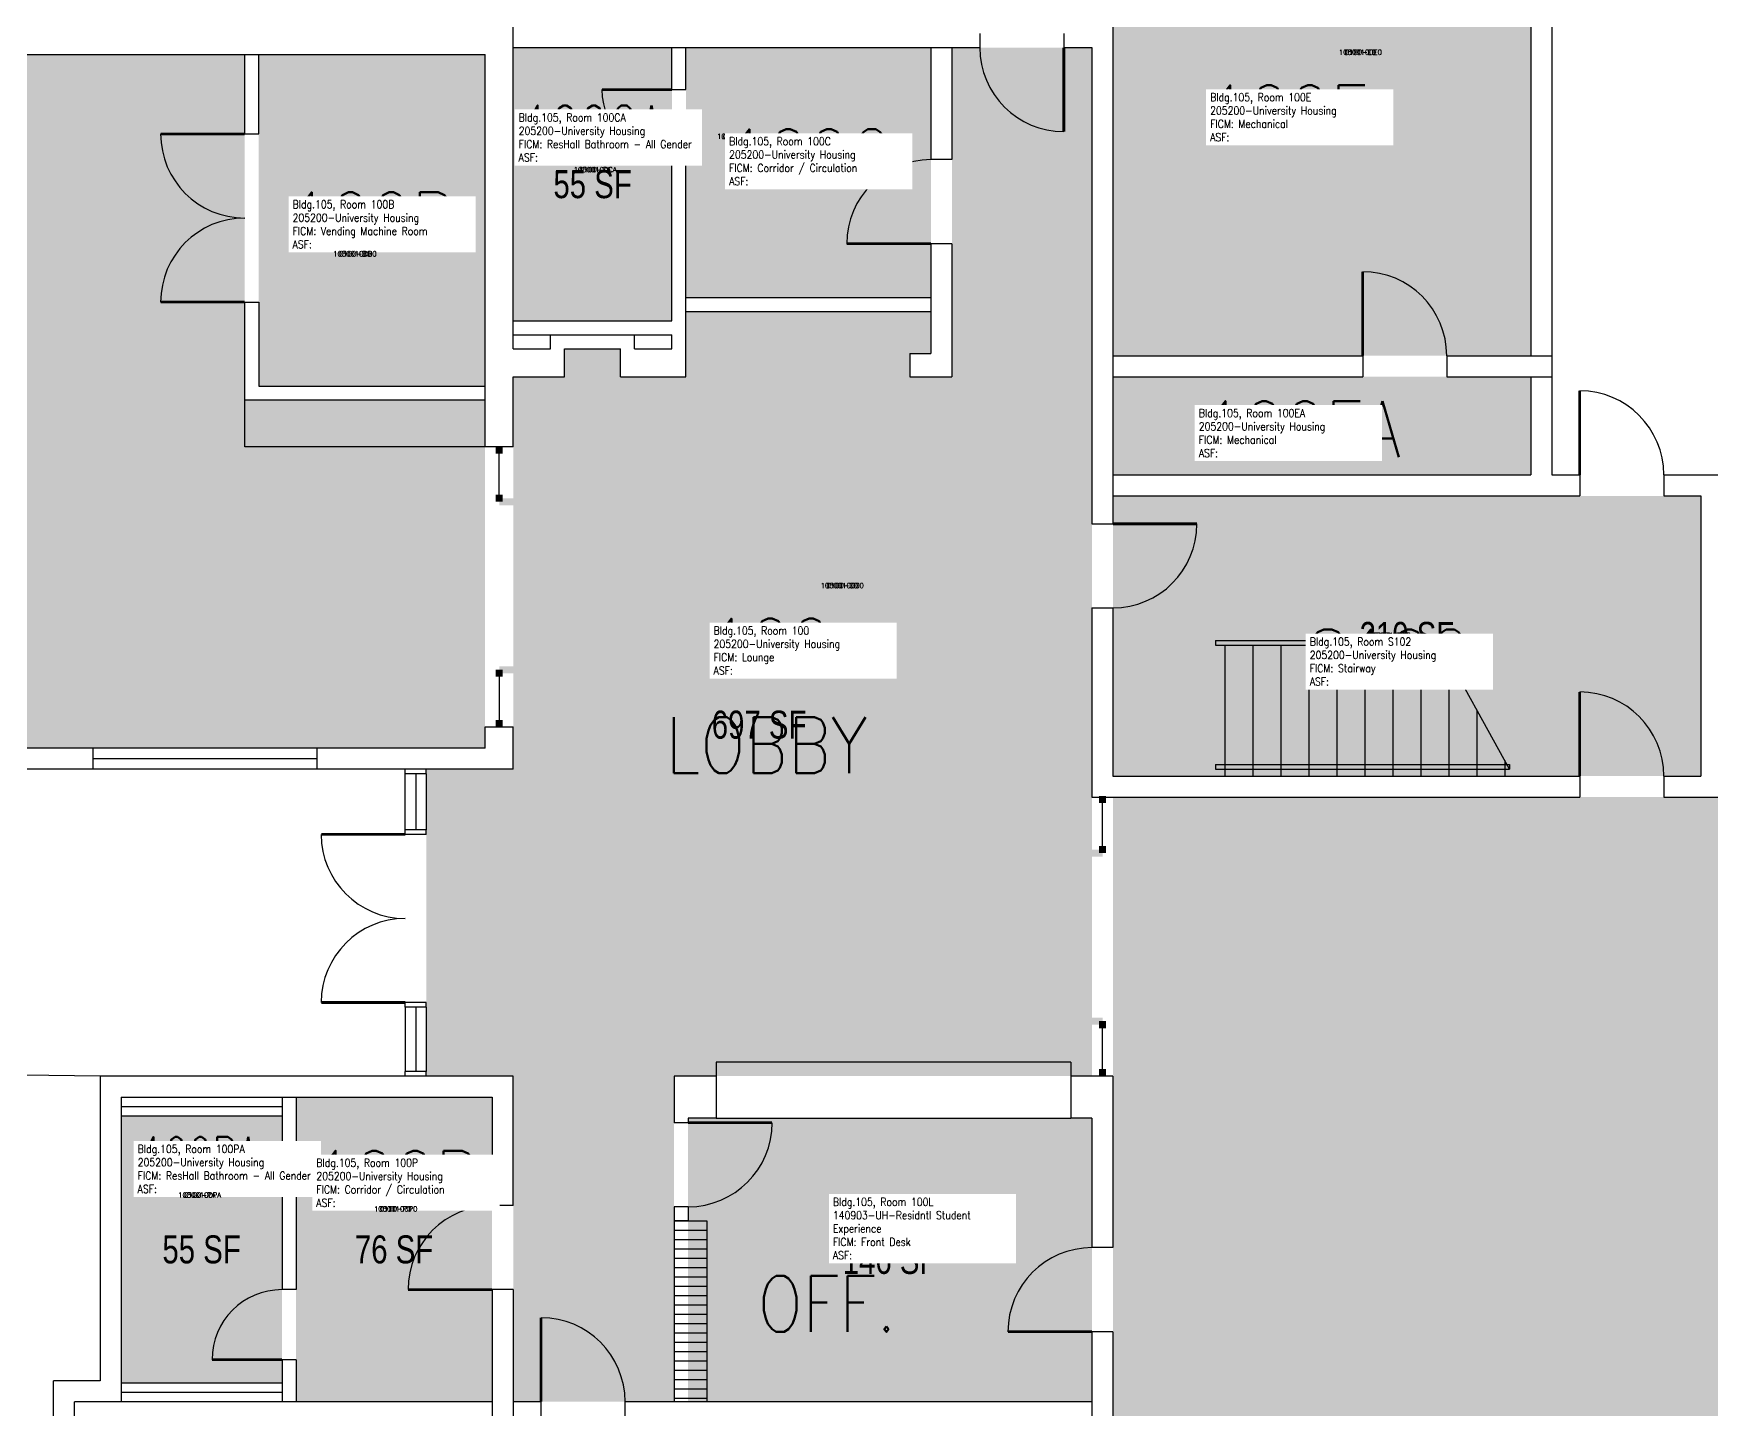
# Model space of a CAD drawing. Header units: inches. Extents: x -1429 to 1655, y -551 to 4832.
# Drawn here: x -9 to 710, y 1502 to 2091 of the extents above; entities that cross this region are included whole.
import ezdxf
from ezdxf.enums import TextEntityAlignment as Align

# ---------------------------------------------------------------- set-up
doc = ezdxf.new("R2010")
doc.units = ezdxf.units.IN
doc.header["$LTSCALE"] = 0.25
doc.header["$MEASUREMENT"] = 0
doc.layers.get('0').update_dxf_attribs({"linetype": 'CONTINUOUS'})
for name, color, linetype in [('A-DOOR', 2, 'CONTINUOUS'), ('A-FLOR', 3, 'CONTINUOUS'), ('A-GLAZ', 1, 'CONTINUOUS'), ('A-GLAZ-SILL', 2, 'CONTINUOUS'), ('A-IDEN-ICON', 4, 'CONTINUOUS'), ('A-IDEN-RNUM', 7, 'CONTINUOUS'), ('A-IDEN-SNUM', 4, 'CONTINUOUS'), ('A-IDEN-TEXT', 4, 'CONTINUOUS'), ('A-IDEN-VNUM', 4, 'CONTINUOUS'), ('A-SITE', 3, 'CONTINUOUS'), ('A-WALL', 5, 'CONTINUOUS'), ('AREA-TEXT', 3, 'CONTINUOUS'), ('Rooms-Category-Color', 7, 'CONTINUOUS'), ('Rooms-College-Color', 7, 'CONTINUOUS'), ('Rooms-Department-Color', 7, 'CONTINUOUS'), ('Rooms-Division-Color', 7, 'CONTINUOUS'), ('Rooms-Information', 7, 'CONTINUOUS')]:
    doc.layers.add(name, color=color, linetype=linetype)
doc.styles.add('AREA', font='arial.ttf', dxfattribs={"width": 0.75, "height": 12})
doc.styles.add('ROOMSNUMBER', font='SIMPLEX.shx', dxfattribs={"height": 0.18})
doc.styles.add('ROOMVNUMBER', font='simplex.shx', dxfattribs={"width": 0.85})

# ---------------------------------------------------------------- blocks, each defined once
blk = doc.blocks.new('Cpmen')
at = {"color": 0, "linetype": 'ByBlock', "const_width": 0.015}
for points in [[(0.055, 0.01), (0.055, 0.05), (0.015, 0.05)], [(0.0151, 0.0101), (0.055, 0.05)]]:
    blk.add_lwpolyline(points, dxfattribs=at)
blk.add_lwpolyline([(-0.0575, -0.02, 1), (0.0275, -0.02, 1)], format="xyb", close=True, dxfattribs=at)
blk = doc.blocks.new('Cpwomen')
at = {"color": 0, "linetype": 'ByBlock', "const_width": 0.015}
blk.add_lwpolyline([(-0.0375, 0, 1), (0.0475, 0, 1)], format="xyb", close=True, dxfattribs=at)
for points in [[(0.005, -0.04), (0.005, -0.1)], [(-0.025, -0.07), (0.035, -0.07)]]:
    blk.add_lwpolyline(points, dxfattribs=at)

msp = doc.modelspace()

# ---------------------------------------------------------------- hatches: boundary and pattern name
at = {"layer": 'Rooms-Category-Color', "true_color": 0xadadad}
for points in [[(633, 2249), (453.96, 2249), (453.96, 1953.01), (633, 1953.01), (633, 2122)], [(375.96, 2085), (271.04, 2085), (271.04, 1978), (375.96, 1978)], [(633, 1944.01), (453.96, 1944.01), (453.96, 1902), (633, 1902)], [(705.92, 1893), (453.96, 1893), (453.96, 1773), (705.92, 1773)], [(187.96, 1635.5), (103.96, 1635.5), (103.96, 1505), (187.96, 1505)]]:
    msp.add_hatch(color=253, dxfattribs=at).paths.add_polyline_path(points)
at = {"layer": 'Rooms-Category-Color', "true_color": 0x728ef3}
for points in [[(444.96, 2085), (384.96, 2085), (384.96, 2001), (384.96, 1944), (366.96, 1944), (366.96, 1954), (375.96, 1954), (375.96, 1972), (271.04, 1972), (271.04, 1944), (243.02, 1944), (243.02, 1956), (219.02, 1956), (219.02, 1944), (197, 1944), (197, 1938), (197, 1776), (159.75, 1776), (159.75, 1644.5), (197, 1644.5), (197, 1553), (196.98, 1505), (256.96, 1505), (265.96, 1505), (265.96, 1644.5), (283.96, 1644.5), (444.96, 1644.5), (444.96, 1764), (444.96, 1881)], [(265.04, 2085), (197, 2085), (197, 1968), (265.04, 1968)], [(81.96, 1934), (81.97, 2082.03), (-385, 2082.14), (-385.07, 1785.14), (-243.07, 1785.11), (-147.07, 1785.08), (-113.07, 1785.07), (-17.07, 1785.05), (16.93, 1785.04), (112.93, 1785.02), (184.93, 1785), (184.96, 1933.97)], [(185, 2082), (87.99, 2082.02), (87.96, 1940), (184.96, 1939.98), (184.97, 1949)], [(1060, 1764), (714.92, 1764), (454, 1764), (454, 1571), (454, 1535), (454, 1476), (1060, 1476)], [(97.96, 1627.53), (29, 1627.53), (29, 1512.99), (97.96, 1512.99)], [(445, 1526), (445, 1598), (445, 1626.5), (271.96, 1626.5), (271.96, 1505), (445, 1505)]]:
    msp.add_hatch(color=171, dxfattribs=at).paths.add_polyline_path(points)
at = {"layer": 'Rooms-College-Color', "true_color": 0xadadad}
for points in [[(633, 2249), (453.96, 2249), (453.96, 1953.01), (633, 1953.01), (633, 2122)], [(444.96, 2085), (384.96, 2085), (384.96, 2001), (384.96, 1944), (366.96, 1944), (366.96, 1954), (375.96, 1954), (375.96, 1972), (271.04, 1972), (271.04, 1944), (243.02, 1944), (243.02, 1956), (219.02, 1956), (219.02, 1944), (197, 1944), (197, 1938), (197, 1776), (159.75, 1776), (159.75, 1644.5), (197, 1644.5), (197, 1553), (196.98, 1505), (256.96, 1505), (265.96, 1505), (265.96, 1644.5), (283.96, 1644.5), (444.96, 1644.5), (444.96, 1764), (444.96, 1881)], [(265.04, 2085), (197, 2085), (197, 1968), (265.04, 1968)], [(375.96, 2085), (271.04, 2085), (271.04, 1978), (375.96, 1978)], [(81.96, 1934), (81.97, 2082.03), (-385, 2082.14), (-385.07, 1785.14), (-243.07, 1785.11), (-147.07, 1785.08), (-113.07, 1785.07), (-17.07, 1785.05), (16.93, 1785.04), (112.93, 1785.02), (184.93, 1785), (184.96, 1933.97)], [(185, 2082), (87.99, 2082.02), (87.96, 1940), (184.96, 1939.98), (184.97, 1949)], [(633, 1944.01), (453.96, 1944.01), (453.96, 1902), (633, 1902)], [(705.92, 1893), (453.96, 1893), (453.96, 1773), (705.92, 1773)], [(1060, 1764), (714.92, 1764), (454, 1764), (454, 1571), (454, 1535), (454, 1476), (1060, 1476)], [(187.96, 1635.5), (103.96, 1635.5), (103.96, 1505), (187.96, 1505)], [(97.96, 1627.53), (29, 1627.53), (29, 1512.99), (97.96, 1512.99)], [(445, 1526), (445, 1598), (445, 1626.5), (271.96, 1626.5), (271.96, 1505), (445, 1505)]]:
    msp.add_hatch(color=253, dxfattribs=at).paths.add_polyline_path(points)
at = {"layer": 'Rooms-Department-Color', "true_color": 0xacacac}
for points in [[(633, 2249), (453.96, 2249), (453.96, 1953.01), (633, 1953.01), (633, 2122)], [(375.96, 2085), (271.04, 2085), (271.04, 1978), (375.96, 1978)], [(633, 1944.01), (453.96, 1944.01), (453.96, 1902), (633, 1902)], [(705.92, 1893), (453.96, 1893), (453.96, 1773), (705.92, 1773)], [(187.96, 1635.5), (103.96, 1635.5), (103.96, 1505), (187.96, 1505)]]:
    msp.add_hatch(color=253, dxfattribs=at).paths.add_polyline_path(points)
at = {"layer": 'Rooms-Department-Color', "true_color": 0x604aed}
for points in [[(444.96, 2085), (384.96, 2085), (384.96, 2001), (384.96, 1944), (366.96, 1944), (366.96, 1954), (375.96, 1954), (375.96, 1972), (271.04, 1972), (271.04, 1944), (243.02, 1944), (243.02, 1956), (219.02, 1956), (219.02, 1944), (197, 1944), (197, 1938), (197, 1776), (159.75, 1776), (159.75, 1644.5), (197, 1644.5), (197, 1553), (196.98, 1505), (256.96, 1505), (265.96, 1505), (265.96, 1644.5), (283.96, 1644.5), (444.96, 1644.5), (444.96, 1764), (444.96, 1881)], [(265.04, 2085), (197, 2085), (197, 1968), (265.04, 1968)], [(81.96, 1934), (81.97, 2082.03), (-385, 2082.14), (-385.07, 1785.14), (-243.07, 1785.11), (-147.07, 1785.08), (-113.07, 1785.07), (-17.07, 1785.05), (16.93, 1785.04), (112.93, 1785.02), (184.93, 1785), (184.96, 1933.97)], [(185, 2082), (87.99, 2082.02), (87.96, 1940), (184.96, 1939.98), (184.97, 1949)], [(1060, 1764), (714.92, 1764), (454, 1764), (454, 1571), (454, 1535), (454, 1476), (1060, 1476)], [(97.96, 1627.53), (29, 1627.53), (29, 1512.99), (97.96, 1512.99)], [(445, 1526), (445, 1598), (445, 1626.5), (271.96, 1626.5), (271.96, 1505), (445, 1505)]]:
    msp.add_hatch(color=173, dxfattribs=at).paths.add_polyline_path(points)
at = {"layer": 'Rooms-Division-Color', "true_color": 0xadadad}
for points in [[(633, 2249), (453.96, 2249), (453.96, 1953.01), (633, 1953.01), (633, 2122)], [(375.96, 2085), (271.04, 2085), (271.04, 1978), (375.96, 1978)], [(633, 1944.01), (453.96, 1944.01), (453.96, 1902), (633, 1902)], [(705.92, 1893), (453.96, 1893), (453.96, 1773), (705.92, 1773)], [(187.96, 1635.5), (103.96, 1635.5), (103.96, 1505), (187.96, 1505)]]:
    msp.add_hatch(color=253, dxfattribs=at).paths.add_polyline_path(points)
at = {"layer": 'Rooms-Division-Color', "true_color": 0x604aed}
for points in [[(444.96, 2085), (384.96, 2085), (384.96, 2001), (384.96, 1944), (366.96, 1944), (366.96, 1954), (375.96, 1954), (375.96, 1972), (271.04, 1972), (271.04, 1944), (243.02, 1944), (243.02, 1956), (219.02, 1956), (219.02, 1944), (197, 1944), (197, 1938), (197, 1776), (159.75, 1776), (159.75, 1644.5), (197, 1644.5), (197, 1553), (196.98, 1505), (256.96, 1505), (265.96, 1505), (265.96, 1644.5), (283.96, 1644.5), (444.96, 1644.5), (444.96, 1764), (444.96, 1881)], [(265.04, 2085), (197, 2085), (197, 1968), (265.04, 1968)], [(81.96, 1934), (81.97, 2082.03), (-385, 2082.14), (-385.07, 1785.14), (-243.07, 1785.11), (-147.07, 1785.08), (-113.07, 1785.07), (-17.07, 1785.05), (16.93, 1785.04), (112.93, 1785.02), (184.93, 1785), (184.96, 1933.97)], [(185, 2082), (87.99, 2082.02), (87.96, 1940), (184.96, 1939.98), (184.97, 1949)], [(1060, 1764), (714.92, 1764), (454, 1764), (454, 1571), (454, 1535), (454, 1476), (1060, 1476)], [(97.96, 1627.53), (29, 1627.53), (29, 1512.99), (97.96, 1512.99)], [(445, 1526), (445, 1598), (445, 1626.5), (271.96, 1626.5), (271.96, 1505), (445, 1505)]]:
    msp.add_hatch(color=173, dxfattribs=at).paths.add_polyline_path(points)

# ---------------------------------------------------------------- linework, layer by layer
at = {"layer": 'A-DOOR'}
for points, const_width in [([(432.96, 2085), (432.96, 2049)], 1.2), ([(265.04, 2067), (235.04, 2067)], 1.2), ([(81.96, 2048), (45.96, 2047.99)], 1.2), ([(375.96, 2001), (339.96, 2001)], 1.2), ([(561, 1953.01), (561, 1989.01)], 1.2), ([(81.96, 1976), (45.96, 1976.01)], 1.2), ([(654, 1902), (654, 1938)], 1.2), ([(191, 1914), (191, 1911)], 3), ([(191, 1890.5), (191, 1893.5)], 3), ([(453.96, 1881), (489.96, 1881)], 1.2), ([(191, 1818.5), (191, 1815.5)], 3), ([(654, 1773), (654, 1809)], 1.2), ([(191, 1794), (191, 1797)], 3), ([(449.51, 1764.5), (449.51, 1761.5)], 3), ([(150.75, 1747.99), (114.75, 1747.99)], 1.2), ([(449.51, 1740), (449.51, 1743)], 3), ([(150.75, 1675.99), (114.75, 1675.99)], 1.2), ([(449.51, 1665), (449.51, 1668)], 3), ([(449.51, 1644.5), (449.51, 1647.5)], 3), ([(271.96, 1624.5), (307.96, 1624.5)], 1.2), ([(187.96, 1553), (151.96, 1553)], 1.2), ([(208.96, 1505), (208.96, 1541)], 1.2), ([(445, 1535), (409, 1535)], 1.2), ([(97.96, 1523), (67.96, 1523)], 1.2)]:
    msp.add_lwpolyline(points, dxfattribs=dict(at, const_width=const_width))
for points in [[(191, 1890.5, 3, 3, 0), (197, 1890.5, 0, 0, 0), (221, 1890.5, 3, 3, 0), (227, 1890.5, 0, 0, -0.414214), (191, 1854.5, 0, 0, -1.337225)], [(191, 1818.5, 3, 3, 0), (197, 1818.5, 0, 0, 0), (221, 1818.5, 3, 3, 0), (227, 1818.5, 0, 0, 0.414214), (191, 1854.5, 0, 0, 1.337225)], [(449.51, 1740, 3, 3, 0), (443.51, 1740, 0, 0, 0), (419.51, 1740, 3, 3, 0), (413.51, 1740, 0, 0, 0.414214), (449.51, 1704, 0, 0, 1.337225)], [(449.51, 1668, 3, 3, 0), (443.51, 1668, 0, 0, 0), (419.51, 1668, 3, 3, 0), (413.51, 1668, 0, 0, -0.414214), (449.51, 1704, 0, 0, -1.337225)]]:
    msp.add_lwpolyline(points, format="xyseb", dxfattribs=at)
for centre, radius, start, end in [((432.96, 2085), 36, 180, 270), ((265.04, 2067), 30, 180, 270), ((81.96, 2048), 36, 180.01419, 270.01419), ((375.96, 2001), 36, 90, 180), ((81.96, 1976), 36, 89.98581, 179.98581), ((561, 1953.01), 36, 360, 90), ((654, 1902), 36, 360, 90), ((453.96, 1881), 36, 270, 360), ((654, 1773), 36, 360, 90), ((150.75, 1747.99), 36, 180, 270), ((150.75, 1675.99), 36, 90, 180), ((271.96, 1624.5), 36, 270, 360), ((187.96, 1553), 36, 90, 180), ((445, 1535), 36, 90, 180), ((97.96, 1523), 30, 90, 180), ((208.96, 1505), 36, 360, 90)]:
    msp.add_arc(centre, radius, start, end, dxfattribs=at)
at = {"layer": 'A-FLOR'}
for p, q in [((81.96, 1914), (81.96, 1934)), ((184.96, 1914), (81.96, 1914)), ((497.96, 1831.04), (593.54, 1831.04)), ((497.96, 1831.04), (497.96, 1829.04)), ((497.96, 1829.04), (594.65, 1829.04)), ((501.96, 1829.04), (501.96, 1773)), ((501.96, 1829.04), (592.13, 1829.04)), ((513.96, 1829.04), (513.96, 1773)), ((525.96, 1829.04), (525.96, 1773)), ((537.96, 1829.04), (537.96, 1773)), ((549.96, 1829.04), (549.96, 1773)), ((561.96, 1829.04), (561.96, 1773)), ((573.96, 1829.04), (573.96, 1773)), ((585.96, 1829.04), (585.96, 1773)), ((623.96, 1776), (593.54, 1831.04)), ((597.96, 1823.05), (597.96, 1773)), ((609.96, 1801.34), (609.96, 1773)), ((497.96, 1778), (623.96, 1778)), ((497.96, 1778), (497.96, 1776)), ((497.96, 1776), (623.96, 1776)), ((621.96, 1779.63), (621.96, 1773)), ((623.96, 1778), (623.96, 1776)), ((283.96, 1650.5), (283.96, 1644.5)), ((436, 1650.5), (283.96, 1650.5)), ((436, 1650.5), (436, 1644.5)), ((283.96, 1626.5), (436, 1626.5)), ((265.96, 1582.5), (265.96, 1505)), ((265.96, 1582.5), (279.96, 1582.5)), ((279.96, 1582.5), (279.96, 1505)), ((265.96, 1578.5), (279.96, 1578.5)), ((265.96, 1574.5), (279.96, 1574.5)), ((265.96, 1570.51), (279.96, 1570.51)), ((265.96, 1566.51), (279.96, 1566.51)), ((265.96, 1562.52), (279.96, 1562.52)), ((265.96, 1558.52), (279.96, 1558.52)), ((265.96, 1554.52), (279.96, 1554.52)), ((265.96, 1550.53), (279.96, 1550.53)), ((265.96, 1546.53), (279.96, 1546.53)), ((265.96, 1542.54), (279.96, 1542.54)), ((265.96, 1538.54), (279.96, 1538.54)), ((265.96, 1534.54), (279.96, 1534.54)), ((265.96, 1530.55), (279.96, 1530.55)), ((265.96, 1526.55), (279.96, 1526.55)), ((265.96, 1522.56), (279.96, 1522.56)), ((265.96, 1518.56), (279.96, 1518.56)), ((265.96, 1514.56), (279.96, 1514.56)), ((265.96, 1510.57), (279.96, 1510.57)), ((265.96, 1506.57), (279.96, 1506.57))]:
    msp.add_line(p, q, dxfattribs=at)
at = {"layer": 'A-GLAZ'}
for p, q in [((191, 1893.5), (191, 1911)), ((191, 1815.5), (191, 1797)), ((17, 1780.5), (113, 1780.5)), ((155.25, 1774), (155.25, 1750)), ((449.51, 1743), (449.51, 1761.5)), ((155.25, 1673.99), (155.25, 1646.5)), ((449.51, 1647.5), (449.51, 1666))]:
    msp.add_line(p, q, dxfattribs=at)
at = {"layer": 'A-GLAZ-SILL'}
for p, q in [((113, 1785), (17, 1785)), ((113, 1776), (17, 1776)), ((150.75, 1750), (150.75, 1774)), ((159.75, 1774), (159.75, 1750)), ((150.75, 1673.99), (150.75, 1646.5)), ((159.75, 1673.99), (159.75, 1646.5))]:
    msp.add_line(p, q, dxfattribs=at)
at = {"layer": 'A-SITE'}
msp.add_line((20, 1644.5), (-351, 1649), dxfattribs=at)
at = {"layer": 'A-WALL'}
for p, q in [((453.96, 2195.2), (453.96, 1881)), ((197, 1956), (197, 2122)), ((633, 2097.97), (633, 1953.01)), ((642, 2097.97), (642, 1953.01)), ((197, 2085), (396.96, 2085)), ((265.04, 2067), (265.04, 2085)), ((271.04, 2067), (271.04, 2085)), ((375.96, 2085), (375.96, 2037)), ((384.96, 2085), (384.96, 2037)), ((396.96, 2091), (396.96, 2085)), ((432.96, 2091), (432.96, 2085)), ((432.96, 2085), (444.96, 2085)), ((444.96, 2085), (444.96, 1881)), ((-385, 2082), (185, 2082)), ((81.96, 2048), (81.97, 2082.03)), ((87.96, 2048), (87.97, 2082.02)), ((184.96, 1914), (185, 2082)), ((265.04, 2067), (271.04, 2067)), ((81.96, 2048), (87.96, 2048)), ((265.04, 1968), (265.04, 2037)), ((265.04, 2037), (271.04, 2037)), ((271.04, 1944), (271.04, 2037)), ((384.96, 2037), (375.96, 2037)), ((384.96, 2001), (375.96, 2001)), ((375.96, 2001), (375.96, 1954)), ((384.96, 2001), (384.96, 1944)), ((271.04, 1978), (375.96, 1978)), ((81.96, 1934), (81.96, 1976)), ((81.96, 1976), (87.96, 1976)), ((87.96, 1976), (87.96, 1940)), ((271.04, 1972), (375.96, 1972)), ((197, 1968), (265.04, 1968)), ((197, 1962), (265.04, 1962)), ((197, 1956), (213.02, 1956)), ((213.02, 1956), (213.02, 1962)), ((219.02, 1944), (219.02, 1956)), ((219.02, 1956), (243.02, 1956)), ((243.02, 1944), (243.02, 1956)), ((249.02, 1956), (249.02, 1962)), ((249.02, 1956), (265.04, 1956)), ((265.04, 1956), (265.04, 1962)), ((366.96, 1954), (375.96, 1954)), ((366.96, 1954), (366.96, 1944)), ((453.96, 1953.01), (561, 1953.01)), ((561, 1953.01), (561, 1944.01)), ((597, 1953.01), (597, 1944.01)), ((597, 1953.01), (642, 1953.01)), ((642, 1953.01), (642, 1944.01)), ((197, 1944), (219.02, 1944)), ((197, 1914), (197, 1944)), ((243.02, 1944), (271.04, 1944)), ((366.96, 1944), (384.96, 1944)), ((453.96, 1944.01), (561, 1944.01)), ((453.96, 1944.01), (561, 1944.01)), ((597, 1944.01), (633, 1944.01)), ((597, 1944.01), (642, 1944.01)), ((633, 1944.01), (633, 1902)), ((642, 1944.01), (642, 1902)), ((184.96, 1934), (81.96, 1934)), ((87.96, 1940), (184.96, 1939.98)), ((196.96, 1914), (184.96, 1914)), ((453.96, 1902), (633, 1902)), ((642, 1902), (654, 1902)), ((654, 1902), (654, 1893)), ((690, 1902), (690, 1893)), ((690, 1902), (714.92, 1902)), ((453.96, 1893), (654, 1893)), ((690, 1893), (705.92, 1893)), ((705.92, 1893), (705.92, 1773)), ((444.96, 1881), (453.96, 1881)), ((444.96, 1845), (453.96, 1845)), ((444.96, 1845), (444.96, 1764)), ((453.96, 1845), (453.96, 1773)), ((185, 1794), (197, 1794)), ((185, 1785), (185, 1794)), ((197, 1776), (197, 1794)), ((17, 1785), (-17, 1785)), ((17, 1776), (17, 1785)), ((185, 1785), (113, 1785)), ((113, 1776), (113, 1785)), ((17, 1776), (-17, 1776)), ((197, 1776), (113, 1776)), ((150.75, 1774), (150.75, 1776)), ((159.75, 1774), (159.75, 1776)), ((159.75, 1774), (150.75, 1774)), ((453.96, 1773), (654, 1773)), ((654, 1773), (654, 1764)), ((690, 1773), (690, 1764)), ((690, 1773), (705.92, 1773)), ((444.96, 1764), (654, 1764)), ((690, 1764), (714.92, 1764)), ((159.75, 1750), (150.75, 1750)), ((150.75, 1747.99), (150.75, 1750)), ((159.75, 1747.99), (150.75, 1747.99)), ((159.75, 1747.99), (159.75, 1750)), ((159.75, 1675.99), (150.75, 1675.99)), ((150.75, 1673.99), (150.75, 1675.99)), ((159.75, 1673.99), (159.75, 1675.99)), ((159.75, 1673.99), (150.75, 1673.99)), ((150.75, 1644.5), (150.75, 1646.5)), ((159.75, 1646.5), (150.75, 1646.5)), ((159.75, 1644.5), (159.75, 1646.5)), ((20, 1644.5), (20, 1514)), ((197, 1644.5), (20, 1644.5)), ((197, 1589), (197, 1644.5)), ((265.96, 1644.5), (265.96, 1624.5)), ((283.96, 1644.5), (265.96, 1644.5)), ((283.96, 1644.5), (283.96, 1626.5)), ((454, 1644.5), (436, 1644.5)), ((436, 1644.5), (436, 1626.5)), ((454, 1644.5), (454, 1571)), ((29, 1635.5), (187.96, 1635.5)), ((29, 1635.5), (29, 1505)), ((97.96, 1635.5), (97.96, 1553)), ((103.96, 1635.5), (103.96, 1553)), ((187.96, 1635.5), (187.96, 1589)), ((29, 1631.5), (97.96, 1631.5)), ((29, 1627.51), (97.96, 1627.51)), ((283.96, 1626.5), (271.96, 1626.5)), ((271.96, 1626.5), (271.96, 1624.5)), ((445, 1626.5), (436, 1626.5)), ((445, 1626.5), (445, 1571)), ((271.96, 1624.5), (265.96, 1624.5)), ((197, 1589), (187.96, 1589)), ((271.96, 1588.5), (265.96, 1588.5)), ((265.96, 1588.5), (265.96, 1582.5)), ((271.96, 1582.5), (265.96, 1582.5)), ((271.96, 1588.5), (271.96, 1582.5)), ((454, 1571), (445, 1571)), ((103.96, 1553), (97.96, 1553)), ((187.96, 1553), (187.96, 1439)), ((197, 1553), (187.96, 1553)), ((197, 1553), (196.96, 1439)), ((454, 1535), (445, 1535)), ((445, 1535), (445, 1457)), ((454, 1535), (454, 1457)), ((103.96, 1523), (97.96, 1523)), ((97.96, 1523), (97.96, 1505)), ((103.96, 1523), (103.96, 1505)), ((0, 1469.01), (0, 1514)), ((20, 1514), (0, 1514)), ((97.96, 1512.99), (29, 1512.99)), ((9, 1469.01), (9, 1505)), ((29, 1505), (9, 1505)), ((187.96, 1505), (9, 1505)), ((97.96, 1509), (29, 1509)), ((208.96, 1505), (196.96, 1505)), ((208.96, 1499), (208.96, 1505)), ((256.96, 1505), (244.96, 1505)), ((244.96, 1499), (244.96, 1505)), ((445, 1505), (256.96, 1505))]:
    msp.add_line(p, q, dxfattribs=at)

# ---------------------------------------------------------------- block references
at = {"layer": 'A-IDEN-ICON', "xscale": 288, "yscale": 288, "zscale": 12, "rotation": 1.350522888103464e-09}
for name, p in [('Cpwomen', (233.83, 2009.01)), ('Cpmen', (56.23, 1573.39))]:
    msp.add_blockref(name, p, dxfattribs=at)

# ---------------------------------------------------------------- texts
at = {"layer": 'A-IDEN-RNUM', "style": 'ROOMSNUMBER'}
for s, p in [('0100-E0', (560, 2083)), ('0100-C0', (293.65, 2046.95)), ('0100-CA', (232.12, 2032.7)), ('0100-B0', (129.19, 1996.65)), ('0100-EA', (542.43, 1922.91)), ('0100-00', (338, 1854.58)), ('S102-00', (572.31, 1833.31)), ('0100-PA', (62.68, 1593.51)), ('0100-P0', (146.67, 1587.59)), ('0100-L0', (367, 1583.45))]:
    msp.add_text(s, height=2.16, dxfattribs=at).set_placement(p, align=Align.MIDDLE)
at = {"layer": 'A-IDEN-SNUM', "style": 'ROOMSNUMBER'}
for s, p in [('10500100E0', (560, 2083)), ('10500100C0', (293.65, 2046.95)), ('10500100CA', (232.12, 2032.7)), ('10500100B0', (129.19, 1996.65)), ('10500100EA', (542.43, 1922.91)), ('1050010000', (338, 1854.58)), ('1050S10200', (572.31, 1833.31)), ('10500100PA', (62.68, 1593.51)), ('10500100P0', (146.67, 1587.59)), ('10500100L0', (367, 1583.45))]:
    msp.add_text(s, height=2.16, dxfattribs=at).set_placement(p, align=Align.MIDDLE)
at = {"layer": 'A-IDEN-TEXT', "char_height": 24, "attachment_point": 1, "rotation": 0, "style": 'ROOMVNUMBER'}
for s, insert, width in [('LOBBY', (262.32, 1798.23), 379.68), ('OFF.', (301.81, 1558.92), 107.16)]:
    msp.add_mtext(s, dxfattribs=dict(at, insert=insert, width=width))
at = {"layer": 'A-IDEN-VNUM', "style": 'ROOMVNUMBER'}
for s, width, p in [('100E', 0.85, (529.15, 2056.88)), ('100CA', 0.6, (231.25, 2048.2)), ('100C', 0.85, (324.01, 2038.01)), ('100B', 0.85, (136.48, 2011)), ('100EA', 0.85, (534.97, 1921.59)), ('100', 0.85, (307.15, 1828.45)), ('S102', 0.85, (572.31, 1823.7)), ('100PA', 0.5, (62.68, 1606.4)), ('100P', 0.85, (146.67, 1600.48)), ('100L', 0.85, (367, 1578))]:
    msp.add_text(s, height=24, dxfattribs=dict(at, width=width)).set_placement(p, align=Align.MIDDLE)
at = {"layer": 'AREA-TEXT', "style": 'AREA', "width": 0.75}
for s, p in [('78 SF', (323.5, 2031.5)), ('55 SF', (231.02, 2026.5)), ('96 SF', (136.48, 2011)), ('52 SF', (543.48, 1923)), ('210 SF', (579.94, 1833)), ('697 SF', (302.36, 1795)), ('55 SF', (63.48, 1570.26)), ('76 SF', (145.96, 1570.25)), ('146 SF', (358.48, 1565.75))]:
    msp.add_text(s, height=12, dxfattribs=at).set_placement(p, align=Align.MIDDLE_CENTER)

# ---------------------------------------------------------------- next in the draw order: texts
at = {"layer": 'Rooms-Information', "char_height": 3.4286, "width": 76.8, "attachment_point": 7, "style": 'ROOMVNUMBER', "bg_fill": 3, "box_fill_scale": 1.5, "bg_fill_color": 256, "bg_fill_true_color": 13158600, "bg_fill_transparency": 0}
for s, insert in [('Bldg.105, Room 100E^M^J205200-University Housing^M^JFICM: Mechanical^M^JASF: ', (495.64, 2044.88)), ('Bldg.105, Room 100CA^M^J205200-University Housing^M^JFICM: ResHall Bathroom - All Gender^M^JASF: ', (199.36, 2036.2)), ('Bldg.105, Room 100C^M^J205200-University Housing^M^JFICM: Corridor / Circulation^M^JASF: ', (289.52, 2026.01)), ('Bldg.105, Room 100B^M^J205200-University Housing^M^JFICM: Vending Machine Room^M^JASF: ', (102.48, 1999)), ('Bldg.105, Room 100EA^M^J205200-University Housing^M^JFICM: Mechanical^M^JASF: ', (490.77, 1909.59)), ('Bldg.105, Room 100^M^J205200-University Housing^M^JFICM: Lounge^M^JASF: ', (282.87, 1816.45)), ('Bldg.105, Room S102^M^J205200-University Housing^M^JFICM: Stairway^M^JASF: ', (538.31, 1811.7)), ('Bldg.105, Room 100P^M^J205200-University Housing^M^JFICM: Corridor / Circulation^M^JASF: ', (112.67, 1588.48)), ('Bldg.105, Room 100L^M^J140903-UH-Residntl Student Experience^M^JFICM: Front Desk^M^JASF: ', (333.97, 1566))]:
    msp.add_mtext(s, dxfattribs=dict(at, insert=insert))

# ---------------------------------------------------------------- next in the draw order: texts
at = {"layer": 'Rooms-Information', "insert": (36.11, 1594.4), "char_height": 3.4286, "width": 76.8, "attachment_point": 7, "style": 'ROOMVNUMBER', "bg_fill": 3, "box_fill_scale": 1.5, "bg_fill_color": 256, "bg_fill_true_color": 13158600, "bg_fill_transparency": 0}
msp.add_mtext('Bldg.105, Room 100PA^M^J205200-University Housing^M^JFICM: ResHall Bathroom - All Gender^M^JASF: ', dxfattribs=at)

doc.saveas('drawing.dxf')
